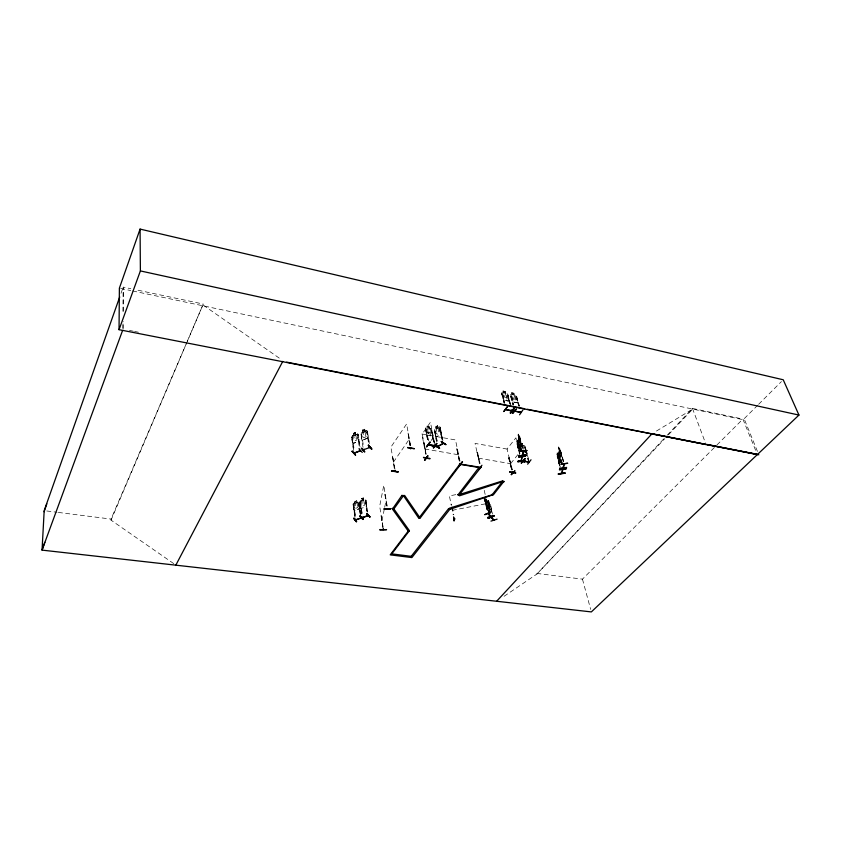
<?xml version="1.0" encoding="UTF-8"?>
<svg xmlns="http://www.w3.org/2000/svg" width="841" height="841" viewBox="0 0 841 841"><rect width="100%" height="100%" fill="white"/><g stroke="black" fill="none" stroke-linecap="round" stroke-linejoin="round"><path stroke-width="0.63" stroke-dasharray="4.21 3.15" d="M122.975 328.116L123.017 321.704M123.07 311.454L123.196 287.096L130.828 288.705M123.059 329.178L123.101 321.462M123.154 311.181L123.27 288.043M173.74 563.617L111.044 520.159L111.065 519.076L186.786 342.476M526.161 452.752L526.298 451.112M526.361 451.133L526.182 452.868L524.763 452.605L526.119 452.805M440.905 434.25L441.115 432.053L440.905 434.25L436.353 436.815L435.375 435.365M501.541 393.231L502.077 392.642L506.986 393.62L507.785 394.471L509.099 399.412L508.816 401.115L503.98 400.106L501.499 393.146M509.099 399.412L508.879 401.189L503.906 400.211L502.75 398.15M426.292 433.294L427.354 435.344L432.379 436.216L432.589 434.461M432.379 436.216L432.663 434.482M516.931 441.388L517.068 440.537L517.078 441.988M521.494 450.461L518.519 438.697L518.235 434.124L518.697 435.932L518.929 434.997L518.382 439.444L521.262 450.482M518.287 434.776L518.476 436.279M518.287 436.237L518.434 435.375M517.099 444.111L517.961 440.978M517.173 444.101L517.099 439.885L517.562 441.798L517.73 440.852M520.053 449.893L518.476 442.04M519.044 440.148L521.567 450.072M519.696 436.258L522.881 448.695M518.929 451.407L519.202 445.783M520.159 445.688C520.684 430.676 521.126 449.346 519.696 444.311M367.654 438.014L368.127 435.953M366.518 430.571L360.936 433.441L361.693 438.466L362.65 440.095L367.748 438.098L368.095 435.911M366.203 506.608L366.529 504.526L366.203 506.608L361.441 508.311L360.484 506.745M359.433 508.9C362.072 503.938 354.944 514.787 353.735 509.036M359.696 506.839L359.37 508.858L354.65 510.571M381.972 520.716L384.432 508.521M384.684 507.302L386.156 499.985M384.915 494.55L386.839 506.492M382.865 527.875L380.92 514.639L383.16 527.517M559.328 464.968L557.289 457.756L557.194 452.647L557.436 457.073L560.085 467.028M559.212 448.978L558.634 447.097L558.876 451.554L562.04 463.118M558.708 447.086L558.413 448.474M557.226 454.687L557.236 453.278M558.498 448.558L558.676 447.727M558.666 449.157L558.845 448.327M560.716 462.487L557.961 453.53L557.762 454.413M557.215 456.758L557.961 453.53M560.484 462.508L558.529 454.813L560.8 462.108M557.961 458.482L560.316 467.007M563.323 461.877L559.98 449.262L563.638 461.467M559.402 452.973L562.124 462.739M563.554 461.846L560.211 449.231M559.402 462.792C559.833 450.229 560.095 469.015 558.676 462.561M121.02 293.267L123.196 287.096M187.301 341.278L203.27 304.032L135.906 289.788M111.044 520.159L203.27 304.032M442.913 440.831L440.095 427.07L439.307 426.723L434.871 429.299L434.377 430.371L436.658 441.588M434.955 429.383L434.334 430.34L436.511 441.483M489.756 509.12L487.854 501.52L489.304 508.942M353.577 450.555L351.58 436.689L353.714 435.207L353.441 433.336M393.441 462.14L409.367 439.097M354.881 517.499L353.02 504.116L353.64 503.223L359.096 501.982L356.983 502.066M367.664 511.906L365.846 499.691L365.068 499.239L360.369 500.931L359.78 501.856L361.493 513.967M360.442 501.015L359.853 501.856L361.588 514.072M410.009 445.772L408.043 433.094L410.24 445.814M394.282 468.363L392.484 455.801L394.986 469.236M426.114 429.572L425.525 429.467L426.114 429.572L428.342 441.02M431.16 440.484L433.42 437.309M425.283 428.342L427.754 440.915M430.802 435.985L428.973 426.681L426.955 426.177L428.826 435.617M429.33 428.532L430.518 429.341L431.202 432.821L430.434 434.114L428.458 433.746L427.102 432.053L426.419 428.574C426.503 427.186 429.099 427.585 431.633 429.541L434.524 443.796M431.275 430.518L431.969 430.476L431.275 430.518L433.798 443.228M429.026 426.629L426.913 426.229M431.875 431.517L434.303 443.754M425.861 453.951L423.896 442.797L424.589 445.751M502.981 391.054L505.084 391.486L502.981 391.054L503.496 393.041L502.592 393.441L503.465 396.92L504.905 398.623L506.881 399.012L507.554 397.73L505.031 391.528M501.972 394.124L502.561 394.25L501.972 394.124L504.211 403.039M505.515 393.388L505.084 391.486M506.986 393.62L507.827 394.418L510.424 404.447M459.281 461.026L456.821 448.821L459.838 461.12M509.52 403.06L507.701 395.27L510.55 404.29M508.279 395.386L507.575 395.438M512.253 394.681L511.78 392.831L513.872 393.252L516.363 399.486L515.701 400.768L513.746 400.379L512.306 398.676L511.412 395.217L512.306 394.807L511.78 392.831M510.813 395.901L511.391 396.016L510.813 395.901L513.094 404.784M514.356 395.102L513.872 393.252M518.676 406.066L516.49 397.036L519.381 406.024M517.068 397.152L516.363 397.194M479.37 463.265L477.057 452.332L480.043 463.212M479.927 463.359L477.614 452.437M510.645 463.591L519.612 452.532M508.679 457.977L509.331 457.935L508.679 457.977L511.875 471.034M520.053 446.413L519.507 446.308L520.989 450.124M521.01 444.952L520.59 443.102L522.534 443.47L523.932 449.336M524.942 447.149L525.898 450.85M511.927 469.646L509.173 457.599L512.295 469.499M524.29 445.572L525.11 446.287L528.852 460.963M353.756 435.249L352.768 436.3L353.283 439.822L354.576 440.905L356.595 440.116L357.457 438.182L356.931 434.66L355.764 434.461L355.512 432.453L353.357 433.304L353.672 435.218M362.587 430.014L362.997 431.969L362.008 433.02L362.545 436.532L363.859 437.614L365.888 436.826L366.739 434.881L366.192 431.37L365.015 431.17L364.752 429.162L362.587 430.014L362.955 431.927L360.852 433.441L363.018 447.391M504.074 596.301L536.957 574.014L666.377 436.08M667.27 435.123L692.469 408.421L742.897 419.081L756.259 451.901M536.957 574.014L664.8 438.634M668.406 434.818L692.711 409.073L654.266 432.358M361.777 500.532L360.863 501.499L361.357 504.884L362.576 505.977L364.468 505.304L365.267 503.486L364.763 500.09L363.669 499.848L363.428 497.925L361.409 498.65L361.672 500.458M536.81 573.404L582.456 579.144L716.006 445.909M716.931 444.984L742.897 419.081M757.73 405.194L743.16 419.712L132.058 290.839M758.645 404.279L781.405 381.593M519.286 445.257L519.78 444.668L524.321 445.52M510.371 395.007L510.897 394.408L515.775 395.386L516.574 396.237L519.254 406.182M425.945 427.775L425.367 428.374L427.869 440.768M436.153 428.616L435.733 426.734L437.635 425.63L438.003 427.606L439.086 427.68L439.79 431.139L439.139 433.189L437.352 434.219L436.09 433.283L435.396 429.814L436.227 428.647L435.848 426.797M435.144 431.139L434.471 431.328L435.144 431.139L437.183 441.283M439.643 428.332L440.316 428.143L439.643 428.332L442.492 442.303M520.264 445.436L521.084 445.026M518.708 436.037L519.854 439.317L519.875 442.829L519.381 442.093M484.784 499.47L487.696 511.475M485.425 501.961L487.034 504.779L485.919 499.417L486.96 501.026L488.842 509.352M485.856 499.449L486.529 500.09M487.969 500.427L488.463 502.245L487.969 500.427L488.894 501.394M488.022 505.767C487.959 510.193 483.438 499.407 484.206 498.114M487.423 502.024L489.041 509.257M488.915 501.362L492.5 514.208M488.158 502.823L489.546 509.204M489.315 503.118L490.429 508.458L488.831 505.662M485.972 504.978L485.331 502.844M488.684 506.576L489.378 508.668L491.428 510.844M490.797 505.704L492.7 514.124M491.407 509.436L491.47 510.918M362.629 430.056L364.784 429.204M355.722 434.419L358.077 434.187L359.99 446.865M352.316 435.817L357.267 433.861M369.325 443.564L367.307 430.855L364.973 431.128L364.689 429.257M352.305 437.446L351.706 437.677L352.411 437.572L354.292 450.45M357.541 435.375L358.255 435.281L357.541 435.375L359.664 449.536M361.546 434.156L360.957 434.387L361.662 434.292L363.617 447.16M366.813 432.085L367.517 431.98L366.813 432.085L369.02 446.235M362.65 440.095L367.748 438.098M517.488 441.798L518.624 445.078L518.645 448.558L518.151 447.811M363.459 497.956L361.409 498.65M354.976 502.792L353.02 504.116M353.798 504.999L353.146 505.084L353.798 504.999L355.711 518.655M358.602 503.128L359.254 503.044L358.602 503.128L360.568 516.784M360.537 502.708L359.885 502.792L360.537 502.708L362.156 513.872M365.362 500.826L366.014 500.742L365.362 500.826L367.38 514.482M557.699 454.529L558.939 457.777L558.908 461.152L558.361 460.405M455.79 494.645L449.388 495.896L451.323 505.504M452.29 510.308L487.191 503.486M559.612 448.127L563.407 461.499M559.685 448.19L558.718 452.269L561.883 462.76M560.958 452.942C561.925 453.919 560.884 461.005 560.127 457.062M556.9 454.014L557.499 455.79M517.993 435.554L518.319 434.114L518.781 436.037M518.529 437.362L518.455 439.433M517.32 443.102L519.77 454.56M517.078 444.069L518.392 450.03M46.76 510.971L57.051 512.274M58.334 512.432L111.065 519.076M424.789 448.989L458.639 454.781M478.371 458.156L510.75 463.696M507.165 449.094L475.049 443.407L479.486 463.118M476.942 452.479L477.499 452.574M456.716 448.968L457.273 449.062M428.164 432.253L430.14 432.621M430.865 428.7L429.394 428.479L429.068 426.576M521.241 445.625L523.06 445.972M427.48 428.773L429.457 429.152M517.678 402.807L512.842 401.851L511.675 399.906M129.461 330.439L133.298 331.196M134.581 331.449L138.418 332.206M511.738 392.884L513.83 393.304M120.641 288.431L130.786 290.565M366.55 430.497L367.338 430.897L369.22 443.428M357.288 433.788L358.077 434.187M522.913 445.362L524.038 446.15L524.616 448.4M203.333 305.188L280.926 359.286M436.353 436.815L435.438 435.323M440.053 427.028L441.052 432.074M515.722 395.491L517.867 401.21L517.709 402.934L512.768 401.956L510.287 394.965L512.968 404.952M430.813 428.805L431.57 429.551M486.045 504.915L488.148 507.228M489.451 508.605L491.533 510.897L491.375 509.394M487.791 501.551L490.271 504.737L492.258 513.946M488.222 500.963L488.884 502.13L488.358 501.551M352.316 441.746L353.367 443.386L358.445 441.388L358.834 439.244L358.445 441.388L353.336 443.344L352.39 441.714M351.58 436.689L353.504 449.399M353.357 433.304L355.512 432.453M559.812 454.897L560.358 455.643L560.39 452.227L558.634 447.097M353.704 509.005L354.681 510.603M486.466 500.111L486.897 501.047M744.737 420.237L757.857 452.405M519.622 444.258L520.232 445.688M692.469 408.421L705.483 443.028M558.729 452.248L561.799 463.139M558.161 453.688L560.569 462.14M557.194 452.647L557.772 454.518M582.456 579.144L590.666 609.389M516.49 397.036L518.802 405.909M526.119 449.714L528.663 459.585M527.801 458.25L528.758 461.961M525.457 449.756L526.413 453.467M527.675 458.398L528.316 460.868M511.391 396.016L513.672 404.899M511.265 396.174L513.546 405.068M522.808 449.083L519.107 435.133L522.566 449.115M520.663 443.175L522.103 448.999M507.701 395.27L509.961 404.174M520.116 449.504L517.888 440.915L519.107 445.825M519.959 453.888L515.901 437.856L507.06 448.978L512.127 469.94M517.257 445.141L519.591 454.035M503.065 391.139L503.528 392.989M502.561 394.25L504.8 403.154M502.434 394.408L504.358 402.051M501.572 393.178L504.085 403.207M508.794 457.84L511.99 470.886M484.237 490.335L485.31 495.118M486.182 498.965L488.484 509.257M485.31 497.809L487.885 509.373M484.689 498.66L487.454 511.202M484.269 498.093L487.244 511.286M459.953 460.973L455.475 439.938L421.919 433.988L425.651 454.182M456.821 448.821L459.649 462.087M439.99 427.091L442.765 440.726M439.79 428.447L442.124 439.864M437.583 425.725L437.961 427.575M452.227 506.934L453.793 514.713M451.638 507.039L453.204 514.829M434.997 431.023L437.036 441.178M434.671 443.596L430.424 422.256L422.235 433.945L426.082 453.993M431.391 430.371L434.419 445.614M426.219 429.415L428.458 440.873M424.821 446.487L426.229 454.277M410.524 445.415L406.602 423.98L390.897 447.139L394.755 469.204M408.043 433.094L410.292 445.373M387.144 506.135L383.78 485.278L379.69 506.166L383.086 527.864M384.989 494.193L387.07 506.492M357.972 434.198L359.874 446.729M365.751 499.701L366.466 504.537M365.457 500.942L367.107 512.106M360.442 502.592L362.05 513.767M360.863 514.208L359.065 501.951L360.768 514.103M358.708 503.244L360.305 514.408M353.704 504.894L355.617 518.55M353.094 504.116L354.976 517.614M517.646 442.408L518.277 447.107L517.646 442.408M518.865 436.647L519.496 441.378L518.865 436.647M557.867 455.128L558.508 459.722L557.867 455.128M559.307 449.578L559.959 454.203L559.307 449.578M358.508 505.777L357.709 507.607L355.817 508.279L354.608 507.186L354.681 500.942L356.731 500.258L356.931 502.151L358.024 502.392L358.508 505.777M423.654 443.07L424.232 443.175L423.654 443.07M437.373 426.25L436.353 427.533L437.373 426.25M438.129 428.227L436.353 429.257L437.047 432.726L438.834 431.696L438.129 428.227M355.165 433.041L353.977 434.177L355.165 433.041M364.405 429.751L363.207 430.886L364.405 429.751M355.848 435.091L353.84 435.88L354.355 439.391L356.374 438.603L355.848 435.091M365.11 431.801L363.091 432.589L363.627 436.101L365.646 435.312L365.11 431.801M356.374 500.763L355.259 501.804L356.374 500.763M363.112 498.461L361.987 499.501L363.112 498.461M357.015 502.75L355.133 503.433L355.617 506.818L357.499 506.145L357.015 502.75M363.754 500.458L361.872 501.131L362.366 504.526L364.258 503.843L363.754 500.458M451.712 504.379L451.144 504.621L451.712 504.379M522.198 443.806L521.031 443.585L522.356 444.405L522.198 443.806M428.679 426.923L427.407 426.681L428.805 427.533L428.679 426.923M506.503 397.52L504.526 397.131L503.654 393.662L505.62 394.051L506.503 397.52M515.312 399.275L513.357 398.886L512.463 395.428L514.419 395.817L515.312 399.275M504.716 391.822L503.454 391.57L504.873 392.442L504.716 391.822M513.515 393.588L512.253 393.336L513.672 394.208L513.515 393.588M486.718 503.36L485.141 499.155L486.718 503.36M490.103 507.049L488.537 502.855L490.103 507.049"/><path stroke-width="1.26" d="M561.998 473.42L561.904 472.674M563.943 464.327C564.532 465.346 561.767 472.4 564.09 463.938L563.89 463.98M119.044 329.683L119.38 288.158L140.079 229.088L783.234 379.775L798.95 415.065L757.352 454.582L119.044 329.683L140.384 270.918L140.079 229.088M506.24 409.693C504.547 408.789 514.072 412.374 511.286 410.271M505.735 409.609L512.137 410.576M517.867 461.688L524.763 460.563M524.795 461.036L517.867 461.73L517.835 461.194M521.094 412.374L514.829 411.102M512.758 472.863L512.137 472.358M526.035 454.823L519.097 456.053L526.098 455.128M523.775 460.5L523.796 461.288L523.344 460.447M558.403 473.851C579.007 471.528 544.526 476.122 565.078 472.873M559.791 468.09L559.833 468.626L566.571 467.407M490.492 516.616L488.179 513.536M490.724 516.511L487.959 513.588M491.386 517.257L491.659 517.551M494.077 520.116L491.47 517.31M353.903 452.49L353.882 453.152L354.566 452.458M359.717 450.45L360.526 450.566M360.526 450.787L354.061 453.257L353.924 452.511M363.228 449.861L369.998 447.401M363.344 449.998L363.911 449.168M438.161 446.413L438.035 445.825M442.66 442.944L442.839 443.712L443.386 442.776M355.165 520.011L361.367 517.804M355.911 519.927L355.796 519.37M362.713 517.625L362.597 517.078M367.538 515.459L367.612 515.68M368.284 515.628L362.061 517.825M518.687 456.968L525.646 456.274L518.571 456.915M519.107 456.064L519.065 455.517M519.896 451.491L526.939 450.545L519.812 451.175M521.262 461.173L521.967 456.989M522.009 456.936L521.304 460.763M522.492 455.433L523.281 451.154M522.787 455.412L523.544 451.218M439.338 448.358L435.081 445.267L439.601 448.116M526.908 450.702L519.875 451.386M435.302 444.847L439.57 448.179M384.116 509.162L390.939 508.658L384.074 508.847M386.513 529.746L379.89 529.567M379.901 530.082L386.545 529.578M521.473 463.086L524.9 458.681M383.17 528.936L383.139 529.735L383.401 528.926M558.371 474.093L560.579 473.325M566.109 468.963L559.339 469.741L566.025 468.752M567.664 463.296L560.81 464.232L567.538 463.233M562.513 469.509L561.662 473.483M561.946 473.451L562.86 469.478M566.603 467.943L559.854 468.353M512.726 413.467L516.406 408.863L512.674 413.225M429.93 458.44L423.465 457.336M478.592 469.31L481.956 465.241M509.646 471.822L515.649 472.8M363.354 519.349L362.818 519.465C356.437 511.36 362.187 519.959 363.365 519.065M356.573 521.609L353.714 518.182L356.626 521.672M353.735 518.424L356.279 521.788M351.969 451.428L355.554 455.086L352.221 451.06M427.68 456.064L424.516 460.384L427.964 455.833M429.993 442.124L426.524 446.792L430.024 442.114M426.818 446.792L430.035 442.345M427.144 457.956L426.944 458.187M44.121 511.749L46.823 503.833M119.706 296.978L44.184 510.655L42.05 550.119L591.349 611.912L757.352 454.582M44.794 542.34L42.05 550.119L122.523 330.629M353.956 453.131L360.347 450.576M398.056 471.969L391.464 471.118L398.056 471.633M369.22 447.528L369.893 447.265M369.924 447.444L369.262 447.685L369.167 446.886M512.621 472.589L512.726 471.969M512.936 472.589L512.926 472.011M522.492 454.624L522.86 455.076L522.366 454.56M522.545 455.107L522.45 454.508M521.536 461.089L521.199 460.195L521.241 461.089M175.664 565.478L282.765 361.378M454.729 519.086L454.645 518.55M407.696 447.79L414.455 448.695L407.633 447.465M410.839 448.39L410.503 448.821L411.102 448.39M395.112 471.359L395.249 470.571M429.089 444.836L428.447 444.763M402.061 495.202L392.663 508.752L393.872 508.921L409.451 530.703L408.242 531.091L390.203 554.86L411.88 557.583L449.788 509.362L492.374 494.992M392.589 508.279L392.631 509.331L393.872 508.921L403.365 495.854L404.626 495.444L420.08 517.94L418.85 518.329L403.281 495.381M436.563 443.281L433.346 447.685M427.659 456.095L424.821 460.132M436.973 443.638L433.409 448.001L436.71 443.575M438.361 446.813L431.853 445.667M426.618 458.177L426.755 457.546M460.574 464.442L420.279 517.961L419.102 517.793L460.122 463.812M409.325 530.797L391.275 554.545M507.134 407.023L503.812 411.491M507.354 406.823L503.77 411.512M438.245 446.392L437.614 446.697M437.783 446.666L443.501 443.365L443.239 442.671M460.542 464.095L459.838 463.98L460.647 463.948M459.953 464.022L480.863 467.375L459.102 495.139L457.819 494.487M462.55 461.94L458.976 466.124L462.203 461.635M520.285 411.838L520.873 412.532L514.808 411.123M519.559 414.802L522.881 410.051M457.925 494.96L478.928 467.512M448.526 508.721L410.681 556.994M480.758 466.902L480.768 467.533L480.957 466.976M449.283 508.248L492.111 494.792L502.802 481.126M492.006 494.329L493.257 494.971L503.959 481.315M512.264 472.221L512.81 472.894M511.307 474.787L514.997 470.792L511.191 474.524M525.015 458.976L521.21 463.086L524.942 458.66M518.792 460.942L524.931 461.951L518.708 460.7M524.006 461.089L523.333 460.994L528.852 461.93M527.633 464.19L531.018 459.775M496.884 600.989L652.069 433.693L758.824 454.781M395.028 470.992L394.871 470.455M454.129 519.034L454.655 518.918L454.056 519.223M488.632 512.274L489.241 512.327L489.041 511.675M369.252 447.465L369.325 447.086M364.51 451.953L361.315 448.148L364.878 451.806M362.082 517.646L368.19 515.491M454.256 520.632L453.614 517.026M441.304 441.735L445.867 444.637L441.273 441.409M445.856 444.605L441.378 441.651M428.542 444.574L434.997 445.698M434.261 445.204L434.955 445.888L428.5 444.731M480.358 467.249L480.978 467.365M523.323 461.183L529.073 462.235M490.702 512.211L484.71 514.681L490.776 512.106M487.643 517.793L493.73 515.512L487.549 517.488M488.253 518.445L494.182 515.785M497.115 519.149L490.955 521.115M514.65 411.333L515.312 411.249M426.566 458.24L427.144 458.345M368.358 445.425L371.901 449.062L368.305 445.099M358.96 448.737L362.271 452.437M371.533 449.22L368.715 445.257M480.831 467.512L480.358 467.438M366.844 513.925L369.966 517.047L366.802 513.609M361.399 517.93L355.417 520.106M392.558 508.868L393.872 508.921M459.007 494.676L502.54 480.905L504.074 481.788M459.102 495.139L459.512 495.801L502.907 481.599M454.613 519.128L454.108 519.202M443.354 443.228L437.467 446.592M489.388 513.767L488.936 510.13M453.698 517.331L453.972 520.957M515.155 411.428L515.27 410.86M563.512 467.67L563.102 467.112M526.119 455.139L519.118 455.78M517.898 461.488L524.816 460.763M384.116 509.057L390.949 508.679M368.411 445.352L371.617 449.147M490.44 516.584L490.314 515.817M360.326 516.08L363.123 519.317M489.231 512.201L488.6 512.463M392.631 509.331L408.242 531.091L409.409 531.26M489.336 510.34L489.809 513.977M489.504 514.019L489.052 510.382L489.494 513.988M448.621 509.183L449.693 508.9M402.145 495.675L403.365 495.854M398.108 471.959L391.57 470.571M509.688 472.085L515.733 473.115M423.496 457.651L429.898 458.86M460.584 463.938L459.869 463.433M431.917 445.919L438.445 447.055M286.634 362.135L486.077 401.189M488.653 401.693L524.679 408.747M527.254 409.252L563.281 416.306M565.856 416.81L706.051 444.542M707.218 444.49L757.226 454.287M140.384 270.918L798.95 415.065M426.429 458.429L427.039 458.492L426.976 457.588M511.507 410.723L511.412 410.114M563.165 468.027L562.986 467.449M443.438 443.375L443.07 442.713M493.583 520.011L491.197 517.415M494.266 516.08L488.222 518.224M395.281 471.013L395.186 470.455M363.417 519.381L359.969 515.922M352.253 451.281L355.554 455.086M367.58 515.281L367.591 515.859M363.407 449.967L364.079 449.704M449.378 508.71L449.788 509.362M492.111 494.792L492.479 495.454M513.893 408.074C515.27 408.568 511.055 414.361 510.287 412.742M521.462 460.216L521.641 460.752M521.063 460.542L521.199 461.089M480.127 467.712L459.354 464.243M488.989 511.833L489.105 512.39M411.207 556.322L391.78 553.872M513.998 408.316L510.371 413.068L513.998 408.316M367.16 513.777L369.956 517.015L367.181 513.777"/></g></svg>
